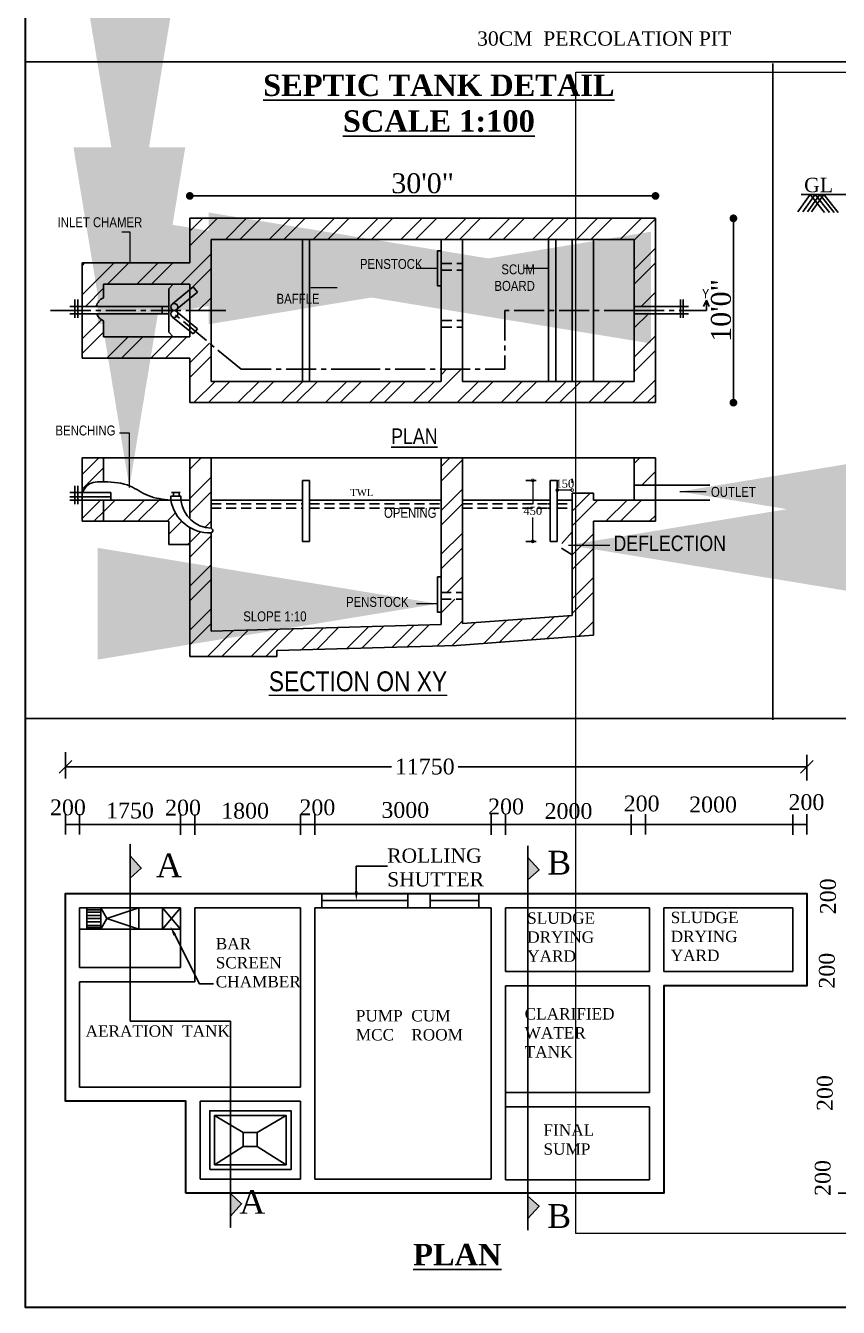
# Model space of a CAD drawing. Header units: metres. Extents: x 17422 to 45078, y -24482 to 1021.
# Drawn here: x 44995.74 to 45016.06, y -24480.44 to -24448.39 of the extents above; entities that cross this region are included whole.
import ezdxf

# ---------------------------------------------------------------- set-up
doc = ezdxf.new("R2010")
doc.units = ezdxf.units.M
doc.header["$MEASUREMENT"] = 0
doc.linetypes.add('CENTER2', pattern=[1.125, 0.75, -0.125, 0.125, -0.125])
doc.linetypes.add('DASHED2', pattern=[0.375, 0.25, -0.125])
doc.layers.add('LOCATION_PLAN', color=7, linetype='Continuous', lineweight=0)
doc.styles.add('an', font='ARIALN.TTF')
doc.styles.add('default_mm', font='ARIALN.TTF', dxfattribs={"height": 30})
doc.styles.add('dutch', font='dutch.ttf', dxfattribs={"height": 18})
doc.styles.add('plan9', font='times.ttf', dxfattribs={"height": 9})
doc.styles.get("Standard").update_dxf_attribs({"font": 'times.ttf', "height": 0.23})
doc.styles.add('style2', font='times.ttf', dxfattribs={"height": 7})
doc.dimstyles.new('ISO-25', dxfattribs={"dimtxt": 9.5, "dimasz": 8.5, "dimexe": 1.25, "dimexo": 0.625, "dimtad": 1, "dimdec": 0, "dimlunit": 4, "dimtxsty": 'Standard', "dimcen": 2.5, "dimadec": 0, "dimazin": 0, "dimtfac": 1, "dimtdec": 0, "dimtix": 1, "dimtmove": 1, "dimatfit": 3, "dimfxl": 0, "dimlwd": 15, "dimarcsym": 0})

# ---------------------------------------------------------------- blocks, each defined once
blk = doc.blocks.new('_Oblique')
at = {"color": 0, "linetype": 'ByBlock', "lineweight": -2}
blk.add_line((-0.5, -0.5), (0.5, 0.5), dxfattribs=at)
blk = doc.blocks.new('_DotSmall')
at = {"color": 0, "linetype": 'ByBlock', "const_width": 0.5}
blk.add_lwpolyline([(-0.0625, 0, 1), (0.0625, 0, 1)], format="xyb", close=True, dxfattribs=at)
blk = doc.blocks.new('_Dot')
at = {"color": 0, "linetype": 'ByBlock', "lineweight": -2}
blk.add_line((-0.5, 0), (-1, 0), dxfattribs=at)
at = {"color": 0, "linetype": 'ByBlock', "const_width": 0.5}
blk.add_lwpolyline([(-0.25, 0, 1), (0.25, 0, 1)], format="xyb", close=True, dxfattribs=at)

msp = doc.modelspace()

# ---------------------------------------------------------------- hatches: boundary and pattern name
at = {"linetype": 'Continuous', "lineweight": 18}
h = msp.add_hatch(dxfattribs=at)
h.set_pattern_fill('ANSI32', color=256, scale=2.068187, style=0)
h.set_pattern_definition([(45, (41320.0148, -21476.7545), (-0.54841095, 0.54841095), []), (45, (41320.3804, -21476.7545), (-0.54841095, 0.54841095), [])])
h.paths.add_polyline_path([(45010.95504, -24453.74317), (45010.95504, -24455.41313), (45011.48686, -24455.41313), (45011.48686, -24453.21135), (44999.84592, -24453.21135), (44999.84592, -24454.3274), (44997.15673, -24454.3274), (44997.15673, -24455.41313), (44997.50885, -24455.41313, -0.23438874), (44997.68855, -24455.20008), (44997.68855, -24454.85922), (44999.84592, -24454.85922), (44999.84592, -24454.99774), (44999.92982, -24454.92862), (45000.03646, -24455.05807), (44999.84592, -24455.21504), (44999.84592, -24455.5159), (45000.37774, -24455.5159), (45000.37774, -24453.74317)])
h.paths.add_polyline_path([(44997.68855, -24456.17258), (44997.68855, -24455.7754, -0.20195652), (44997.5204, -24455.59941), (44997.15673, -24455.59941), (44997.15673, -24456.7044), (44999.84592, -24456.7044), (44999.84592, -24457.82046), (45011.48686, -24457.82046), (45011.48686, -24455.59941), (45010.95504, -24455.59941), (45010.95504, -24457.28864), (45006.66011, -24457.28864), (45006.66011, -24456.98737), (45006.12829, -24456.98737), (45006.12829, -24457.28864), (45000.37774, -24457.28864), (45000.37774, -24456.36543), (44999.98314, -24456.03846), (44999.92982, -24456.10318), (44999.84592, -24456.03406), (44999.84592, -24456.17258)])
at = {"lineweight": -3}
for points in [[(44998.35361, -24469.15101), (44998.35361, -24469.71161), (44998.6326, -24469.45841)], [(45008.2972, -24469.19545), (45008.2972, -24469.75606), (45008.57619, -24469.50285)], [(45000.86031, -24478.15837), (45000.86031, -24477.59777), (45001.1393, -24477.85098)], [(45008.2972, -24478.22129), (45008.2972, -24477.66069), (45008.57619, -24477.91389)]]:
    msp.add_hatch(color=256, dxfattribs=at).paths.add_polyline_path(points)

# ---------------------------------------------------------------- linework, layer by layer
at = {"ltscale": 0.23}
for p, q in [((44995.7421, -24449.30128), (45077.87284, -24449.30128)), ((45014.42191, -24449.3366), (45014.42191, -24465.75533))]:
    msp.add_line(p, q, dxfattribs=at)
for p, q in [((45000.03908, -24452.65109), (45011.29371, -24452.65109)), ((45015.35532, -24452.61465), (45015.04975, -24453.04889)), ((45015.47513, -24452.61465), (45015.16956, -24453.04889)), ((45015.59572, -24452.61465), (45015.29014, -24453.04889)), ((45015.71655, -24453.063), (45015.35532, -24452.61465)), ((45015.69709, -24452.61465), (45015.39151, -24453.04889)), ((45015.83636, -24453.063), (45015.47513, -24452.61465)), ((45015.95694, -24453.063), (45015.59572, -24452.61465)), ((45016.05831, -24453.063), (45015.69709, -24452.61465)), ((45013.43533, -24457.6273), (45013.43533, -24453.40451)), ((44995.7421, -24465.72001), (45058.81637, -24465.72001))]:
    msp.add_line(p, q)
at = {"ltscale": 5000}
msp.add_line((45015.13278, -24452.61465), (45035.06682, -24452.61465), dxfattribs=at)
at = {"lineweight": 25}
for p, q in [((45011.48686, -24453.21135), (44999.84592, -24453.21135)), ((44999.84592, -24453.21135), (44999.84592, -24454.3274)), ((45011.48686, -24457.82046), (45011.48686, -24453.21135)), ((45010.95504, -24453.74317), (45000.37774, -24453.74317)), ((45000.37774, -24453.74317), (45000.37774, -24457.28864)), ((45002.66355, -24457.28864), (45002.66355, -24453.74317)), ((45002.84082, -24457.28864), (45002.84082, -24453.74317)), ((45006.12829, -24457.28864), (45006.12829, -24453.74317)), ((45006.66011, -24457.28864), (45006.66011, -24453.74317)), ((45008.81671, -24457.28864), (45008.81671, -24453.74317)), ((45008.99398, -24457.28864), (45008.99398, -24453.74317)), ((45009.40243, -24457.28864), (45009.40243, -24453.74317)), ((45009.93425, -24457.28864), (45009.93425, -24453.74317)), ((45010.95504, -24457.28864), (45010.95504, -24453.74317)), ((44997.15673, -24456.7044), (44997.15673, -24454.3274)), ((44999.84592, -24454.3274), (44997.15673, -24454.3274)), ((44997.68855, -24455.20008), (44997.68855, -24454.85922)), ((44999.84592, -24454.85922), (44997.68855, -24454.85922)), ((44999.31919, -24454.97065), (44999.42847, -24454.85922)), ((44999.31919, -24454.97065), (44999.31919, -24456.06115)), ((44999.41731, -24455.35085), (44999.92982, -24454.92862)), ((44999.53423, -24455.47182), (45000.03646, -24455.05807)), ((44999.84592, -24454.85922), (44999.84592, -24456.17258)), ((44999.92982, -24454.92862), (45000.03646, -24455.05807)), ((44996.97291, -24455.24044), (44996.97291, -24455.70293)), ((44997.04362, -24455.24044), (44997.04362, -24455.70293)), ((45012.11225, -24455.24044), (45012.11225, -24455.70293)), ((45012.18296, -24455.24044), (45012.18296, -24455.70293)), ((44999.31919, -24455.41313), (44996.84435, -24455.41313)), ((44999.31919, -24455.59941), (44996.84435, -24455.59941)), ((44999.15206, -24455.59941), (44999.15206, -24455.41313)), ((44999.41731, -24455.68096), (44999.92982, -24456.10318)), ((44999.53423, -24455.55999), (45000.03646, -24455.97374)), ((45000.37774, -24455.5159), (44999.84592, -24455.5159)), ((45010.95504, -24455.41313), (45012.31152, -24455.41313)), ((45010.95504, -24455.59941), (45012.31152, -24455.59941)), ((44997.68855, -24456.17258), (44997.68855, -24455.7754)), ((44999.92982, -24456.10318), (45000.03646, -24455.97374)), ((44999.84592, -24456.17258), (44997.68855, -24456.17258)), ((44999.31919, -24456.06115), (44999.42847, -24456.17258)), ((44999.84592, -24456.7044), (44997.15673, -24456.7044)), ((44999.84592, -24456.7044), (44999.84592, -24457.82046)), ((45000.37774, -24457.28864), (45006.12829, -24457.28864)), ((45006.66011, -24457.28864), (45010.95504, -24457.28864)), ((44999.84592, -24457.82046), (45011.48686, -24457.82046)), ((44997.15673, -24459.20215), (44997.15673, -24460.78762)), ((44997.15673, -24459.20215), (45011.48686, -24459.20215)), ((44997.68855, -24459.20215), (44997.68855, -24459.79902)), ((44999.84592, -24459.20215), (44999.84592, -24460.72663)), ((45000.37774, -24459.20215), (45000.37774, -24460.96227)), ((45006.12829, -24463.36908), (45006.12829, -24459.20215)), ((45006.66011, -24463.34562), (45006.66011, -24459.20215)), ((45010.95504, -24460.2558), (45010.95504, -24459.20215)), ((45011.48686, -24460.78762), (45011.48686, -24459.20215)), ((45002.66355, -24461.28867), (45002.66355, -24459.76477)), ((45002.84082, -24459.76477), (45002.66355, -24459.76477)), ((45002.84082, -24461.28867), (45002.84082, -24459.76477)), ((45008.85579, -24461.28867), (45008.85579, -24459.76477)), ((45009.03306, -24459.76477), (45008.85579, -24459.76477)), ((45009.03306, -24461.28867), (45009.03306, -24459.76477)), ((44997.86999, -24460.06952), (44996.84435, -24460.06952)), ((44997.86999, -24460.1723), (44996.84435, -24460.1723)), ((44996.97291, -24459.89683), (44996.97291, -24460.35932)), ((44997.04362, -24459.89683), (44997.04362, -24460.35932)), ((44997.86999, -24460.06952), (44997.86999, -24460.2558)), ((44999.3846, -24460.06408), (44999.60778, -24460.06408)), ((44999.43877, -24460.06408), (44999.43877, -24460.16217)), ((44999.57961, -24460.06408), (44999.57961, -24460.16217)), ((45009.93425, -24460.08143), (45009.40243, -24460.08143)), ((45009.40243, -24460.2558), (45009.40243, -24460.08143)), ((45009.93425, -24460.2558), (45009.93425, -24460.08143)), ((44999.31919, -24460.2558), (44996.84435, -24460.2558)), ((44997.68855, -24460.2558), (44997.68855, -24460.78762)), ((44997.68855, -24460.2558), (44999.84592, -24460.2558)), ((45000.37774, -24460.2558), (45002.66355, -24460.2558)), ((45002.84082, -24460.2558), (45006.12829, -24460.2558)), ((45006.66011, -24460.2558), (45008.85579, -24460.2558)), ((45008.80758, -24460.2558), (45008.85579, -24460.2558)), ((45009.03306, -24460.2558), (45009.40243, -24460.2558)), ((45009.40243, -24463.14046), (45009.40243, -24460.2558)), ((45009.93425, -24460.2558), (45010.95504, -24460.2558)), ((44997.15673, -24460.78762), (44999.31919, -24460.78762)), ((44999.31919, -24460.78762), (44999.31919, -24461.36859)), ((45009.93425, -24460.78762), (45011.48686, -24460.78762)), ((45009.93425, -24463.63398), (45009.93425, -24460.78762)), ((44999.84592, -24460.94109), (44999.84592, -24464.1658)), ((45000.37774, -24461.07685), (45000.37774, -24463.53623)), ((44999.31919, -24461.36859), (44999.84592, -24461.36859)), ((45002.84082, -24461.28867), (45002.66355, -24461.28867)), ((45009.03306, -24461.28867), (45008.85579, -24461.28867)), ((45000.37774, -24463.53623), (45006.12829, -24463.36908)), ((45006.66011, -24463.34562), (45009.40243, -24463.14046)), ((45006.51278, -24463.88995), (45009.93425, -24463.63398)), ((45006.51278, -24463.88995), (45002.02326, -24464.02045)), ((45002.02326, -24464.1658), (45002.02326, -24464.02045)), ((44999.84592, -24464.1658), (45002.02326, -24464.1658)), ((44999.84592, -24464.1658), (45002.02326, -24464.1658))]:
    msp.add_line(p, q, dxfattribs=at)
at = {"linetype": 'DASHED2', "lineweight": 25}
for p, q in [((45006.14405, -24454.33753), (45006.67587, -24454.33753)), ((45006.14405, -24454.50811), (45006.67587, -24454.50811)), ((45006.14405, -24455.76327), (45006.67587, -24455.76327)), ((45006.14405, -24455.93385), (45006.67587, -24455.93385)), ((45000.37774, -24460.347), (45002.66355, -24460.347)), ((45000.37774, -24460.45712), (45002.66355, -24460.45712)), ((45002.84082, -24460.347), (45006.12829, -24460.347)), ((45002.84082, -24460.45712), (45006.12829, -24460.45712)), ((45006.66011, -24460.347), (45008.85579, -24460.347)), ((45006.66011, -24460.45712), (45008.85579, -24460.45712)), ((45009.03306, -24460.347), (45009.40243, -24460.347)), ((45009.03306, -24460.45712), (45009.40243, -24460.45712)), ((45006.12829, -24462.56442), (45006.66011, -24462.56442)), ((45006.12829, -24462.735), (45006.66011, -24462.735))]:
    msp.add_line(p, q, dxfattribs=at)
at = {"linetype": 'CENTER2', "lineweight": 25}
for p, q in [((45012.75971, -24455.25582), (45012.69025, -24455.41962)), ((45012.75971, -24455.25582), (45012.82918, -24455.41962)), ((45012.75971, -24455.5159), (45012.75971, -24455.25582)), ((44996.84435, -24455.5159), (44996.36444, -24455.5159)), ((45000.74815, -24455.5159), (44996.84435, -24455.5159)), ((45001.12831, -24456.98737), (44999.39076, -24455.54761)), ((45010.95504, -24455.5159), (45007.72275, -24455.5159)), ((45007.72275, -24455.5159), (45007.72275, -24456.98737)), ((45010.95504, -24455.5159), (45012.75971, -24455.5159)), ((45001.12831, -24456.98737), (45003.85731, -24456.98737)), ((45003.85731, -24456.98737), (45007.72275, -24456.98737))]:
    msp.add_line(p, q, dxfattribs=at)
at = {"linetype": 'Continuous', "lineweight": 18}
for p, q in [((44997.15673, -24459.61648), (44997.57106, -24459.20215)), ((44999.84592, -24459.48654), (45000.13031, -24459.20215)), ((45006.12829, -24459.4195), (45006.34564, -24459.20215)), ((45010.95504, -24459.34564), (45011.09853, -24459.20215)), ((44997.15673, -24459.98209), (44997.68855, -24459.45027)), ((45006.12829, -24459.78511), (45006.66011, -24459.25329)), ((45011.14637, -24459.88553), (45011.48686, -24459.54504)), ((44999.84592, -24460.21776), (45000.37774, -24459.68594)), ((44999.84592, -24460.58336), (45000.37774, -24460.05154)), ((45006.12829, -24460.51632), (45006.66011, -24459.9845)), ((45009.40243, -24460.53265), (45009.85365, -24460.08143)), ((44997.15673, -24460.7133), (44997.61423, -24460.2558)), ((44997.68855, -24460.54709), (44997.97984, -24460.2558)), ((44998.17923, -24460.78762), (44998.71105, -24460.2558)), ((44998.54484, -24460.78762), (44999.07666, -24460.2558)), ((45006.12829, -24460.88193), (45006.66011, -24460.35011)), ((45009.40243, -24460.89825), (45010.04488, -24460.2558)), ((45010.24427, -24460.78762), (45010.77609, -24460.2558)), ((45010.60988, -24460.78762), (45011.1417, -24460.2558)), ((44997.44802, -24460.78762), (44997.68855, -24460.54709)), ((44999.27606, -24460.78762), (44999.48636, -24460.57732)), ((44999.31919, -24461.11009), (44999.64439, -24460.7849)), ((45000.22045, -24460.94005), (45000.37774, -24460.78276)), ((45011.3411, -24460.78762), (45011.48686, -24460.64186)), ((44999.84592, -24461.31458), (45000.11165, -24461.04885)), ((44999.84592, -24461.68019), (45000.37774, -24461.14837)), ((45006.12829, -24461.61314), (45006.66011, -24461.08132)), ((45009.40243, -24461.62947), (45009.93425, -24461.09765)), ((44999.79191, -24461.36859), (44999.84592, -24461.31458)), ((45006.12829, -24461.97875), (45006.66011, -24461.44693)), ((45009.40243, -24461.99508), (45009.93425, -24461.46326)), ((44999.84592, -24462.4114), (45000.37774, -24461.87958)), ((44999.84592, -24462.77701), (45000.37774, -24462.24519)), ((45006.27384, -24462.56442), (45006.66011, -24462.17814)), ((45009.40243, -24462.72629), (45009.93425, -24462.19447)), ((45006.12829, -24463.07557), (45006.46886, -24462.735)), ((45006.63944, -24462.56442), (45006.66011, -24462.54375)), ((45009.40243, -24463.0919), (45009.93425, -24462.56008)), ((44999.84592, -24463.50822), (45000.37774, -24462.9764)), ((44999.84592, -24463.87383), (45000.37774, -24463.34201)), ((45004.90147, -24463.93678), (45005.44944, -24463.38881)), ((45005.27802, -24463.92584), (45005.826, -24463.37786)), ((45006.03113, -24463.90395), (45006.66011, -24463.27497)), ((45006.40768, -24463.893), (45006.97892, -24463.32177)), ((45007.19283, -24463.83907), (45007.76926, -24463.26264)), ((45007.588, -24463.80951), (45008.16443, -24463.23308)), ((45008.37834, -24463.75038), (45008.95477, -24463.17395)), ((45008.77351, -24463.72082), (45009.34994, -24463.14439)), ((45009.56385, -24463.66169), (45009.93425, -24463.29129)), ((45000.28516, -24464.1658), (45000.93081, -24463.52016)), ((45000.65077, -24464.1658), (45001.30736, -24463.50921)), ((45001.38199, -24464.1658), (45002.06047, -24463.48732)), ((45001.74759, -24464.1658), (45002.43702, -24463.47637)), ((45002.64215, -24464.00246), (45003.19013, -24463.45448)), ((45003.01871, -24463.99151), (45003.56668, -24463.44354)), ((45003.77181, -24463.96962), (45004.31978, -24463.42165)), ((45004.14837, -24463.95867), (45004.69634, -24463.4107))]:
    msp.add_line(p, q, dxfattribs=at)
at = {"linetype": 'Continuous', "lineweight": 25}
for p, q in [((45008.50124, -24459.76477), (45008.2426, -24459.76477)), ((45009.03306, -24459.76477), (45009.03306, -24459.82938)), ((45009.40243, -24459.72688), (45009.40243, -24459.82938)), ((45010.95504, -24459.88553), (45012.84361, -24459.88553)), ((45008.80758, -24460.347), (45008.85579, -24460.347)), ((45008.80758, -24460.45712), (45008.85579, -24460.45712)), ((45010.95504, -24460.2558), (45012.84361, -24460.2558)), ((45009.40243, -24461.04721), (45009.1429, -24461.34517)), ((45008.50124, -24461.28867), (45008.2426, -24461.28867)), ((45009.40243, -24461.62947), (45009.13682, -24461.4607))]:
    msp.add_line(p, q, dxfattribs=at)
at = {"linetype": 'Continuous', "lineweight": 9}
for p, q in [((45008.41987, -24459.76477), (45008.41987, -24460.3574)), ((45009.40243, -24460.00665), (45009.03306, -24460.00665)), ((45008.41987, -24461.28867), (45008.41987, -24460.69604))]:
    msp.add_line(p, q, dxfattribs=at)
at = {"lineweight": -3}
for p, q in [((44996.73497, -24467.21728), (44996.73497, -24466.55786)), ((44996.73497, -24466.92273), (45004.88601, -24466.92273)), ((45015.2738, -24466.92273), (45006.55367, -24466.92273)), ((45015.2738, -24467.2692), (45015.2738, -24466.62529)), ((44996.73497, -24468.61754), (44996.73497, -24468.11157)), ((44997.09111, -24468.61754), (44997.09111, -24468.11157)), ((44999.61279, -24468.62781), (44999.61279, -24468.12184)), ((44999.96893, -24468.62781), (44999.96893, -24468.12184)), ((45002.61471, -24468.62781), (45002.61471, -24468.12184)), ((45002.97085, -24468.62781), (45002.97085, -24468.12184)), ((45007.38132, -24468.62781), (45007.38132, -24468.12184)), ((45007.73746, -24468.62781), (45007.73746, -24468.12184)), ((45010.87868, -24468.62781), (45010.87868, -24468.12184)), ((45011.23481, -24468.61506), (45011.23481, -24468.10909)), ((45014.91772, -24468.62662), (45014.91772, -24468.12065)), ((45015.27386, -24468.61447), (45015.27386, -24468.1085)), ((44996.73497, -24468.3689), (45015.27386, -24468.3689)), ((44998.35392, -24468.85935), (44998.35195, -24473.28205)), ((45008.2972, -24468.98649), (45008.2972, -24478.43323)), ((44996.73497, -24470.09353), (45014.79825, -24470.09343)), ((44996.73497, -24470.09353), (44996.73501, -24475.28949)), ((45003.14358, -24470.09353), (45003.14358, -24470.44967)), ((45005.29249, -24470.09353), (45005.29249, -24470.44967)), ((45005.85155, -24470.09353), (45005.85155, -24470.44967)), ((45007.0679, -24470.09353), (45007.0679, -24470.44967)), ((45007.38132, -24470.09353), (45015.27411, -24470.09218)), ((44997.09111, -24470.44967), (44999.61279, -24470.44967)), ((44997.09111, -24470.44967), (44997.09111, -24471.94682)), ((44997.26958, -24470.44967), (44997.26958, -24470.98408)), ((44997.62117, -24470.44967), (44997.62117, -24470.98408)), ((44997.62117, -24470.44967), (44997.76958, -24470.71687)), ((44997.76958, -24470.71687), (44998.57549, -24470.44967)), ((44998.57549, -24470.44967), (44998.57549, -24470.98408)), ((44999.16447, -24470.44967), (44999.16447, -24470.98408)), ((44999.61279, -24470.44967), (44999.16447, -24470.98408)), ((44999.16447, -24470.44967), (44999.61279, -24470.98408)), ((44999.61279, -24471.94682), (44999.61279, -24470.44967)), ((44999.96893, -24472.30296), (44999.96893, -24470.44967)), ((44999.96893, -24470.44967), (45002.61471, -24470.44967)), ((45002.61475, -24474.93335), (45002.61471, -24470.44967)), ((45002.97089, -24477.23249), (45002.97085, -24470.44967)), ((45002.97085, -24470.44967), (45007.38132, -24470.44967)), ((45003.14358, -24470.2716), (45005.29249, -24470.2716)), ((45005.85155, -24470.2716), (45007.0679, -24470.2716)), ((45007.38132, -24470.44967), (45007.38136, -24477.23249)), ((45007.38136, -24477.23249), (45007.38132, -24470.44967)), ((45007.73746, -24470.44961), (45011.33813, -24470.44899)), ((45007.73746, -24470.44967), (45011.33813, -24470.44959)), ((45007.73746, -24472.04659), (45007.73746, -24470.44961)), ((45011.33813, -24470.44899), (45011.33839, -24472.04598)), ((45011.69427, -24470.44893), (45014.91803, -24470.44838)), ((45011.69427, -24470.44893), (45011.69453, -24472.04591)), ((45014.91803, -24470.44838), (45014.9183, -24472.04536)), ((44997.26958, -24470.5057), (44997.62117, -24470.5057)), ((44997.26958, -24470.56424), (44997.62117, -24470.56424)), ((44997.26958, -24470.6423), (44997.62117, -24470.6423)), ((44997.26958, -24470.71687), (44997.62117, -24470.71687)), ((44997.62117, -24470.98408), (44997.76958, -24470.71687)), ((44997.76958, -24470.71687), (44998.57549, -24470.98408)), ((44997.09111, -24470.98408), (44999.61279, -24470.98408)), ((44997.26958, -24470.80232), (44997.62117, -24470.80232)), ((44997.26958, -24470.89208), (44997.62117, -24470.89208)), ((44997.26958, -24470.94672), (44997.62117, -24470.94672)), ((44997.09111, -24471.94682), (44999.61279, -24471.94682)), ((45011.33839, -24472.04598), (45007.73746, -24472.04659)), ((45014.9183, -24472.04536), (45011.69453, -24472.04591)), ((44997.09111, -24472.30296), (44999.96893, -24472.30296)), ((44997.09111, -24472.30296), (44997.09115, -24474.93335)), ((45011.33845, -24472.40211), (45007.73744, -24472.40273)), ((45007.73744, -24472.40273), (45007.73744, -24476.87635)), ((45007.7375, -24475.072), (45007.73746, -24472.40273)), ((45011.33845, -24472.40211), (45011.33897, -24475.07138)), ((45015.27449, -24472.40144), (45011.69459, -24472.40205)), ((45011.69459, -24472.40205), (45011.69549, -24477.58854)), ((44998.35195, -24473.28205), (45000.86031, -24473.28205)), ((45000.86031, -24473.28205), (45000.86031, -24478.444)), ((44997.09115, -24474.93335), (45002.61475, -24474.93335)), ((45007.7375, -24475.072), (45011.33897, -24475.07138)), ((44996.73501, -24475.28949), (44999.75028, -24475.28941)), ((44999.75028, -24475.28941), (44999.75028, -24477.58854)), ((45000.10642, -24475.28941), (45000.10642, -24477.23241)), ((45000.10642, -24475.28941), (45002.61475, -24475.28949)), ((45002.61475, -24475.28949), (45002.61475, -24477.23249)), ((45007.73744, -24477.25485), (45007.7375, -24475.42814)), ((45007.7375, -24475.42814), (45011.33903, -24475.42752)), ((45011.33903, -24475.42752), (45011.3393, -24477.25424)), ((45001.17765, -24476.06659), (45000.46255, -24475.64555)), ((45001.53378, -24476.06659), (45002.25861, -24475.64563)), ((45001.17765, -24476.42272), (45000.46255, -24476.87627)), ((45001.53378, -24476.42272), (45002.25861, -24476.87635)), ((45000.10642, -24477.23241), (45002.61475, -24477.23249)), ((45002.97089, -24477.23249), (45007.38136, -24477.23249)), ((45011.3393, -24477.25424), (45007.73744, -24477.25485)), ((44999.75028, -24477.58854), (45011.69549, -24477.58854)), ((45016.05679, -24477.58854), (45016.31493, -24477.58854))]:
    msp.add_line(p, q, dxfattribs=at)
at = {"lineweight": 30}
for points in [[(44995.7421, -24380.85116), (45077.87284, -24380.85116), (45077.87284, -24480.4419), (44995.7421, -24480.4419)], [(45077.87284, -24480.4419), (44995.7421, -24480.4419), (44995.7421, -24380.85116), (45077.87284, -24380.85116)], [(44999.75028, -24477.58854), (44999.75028, -24475.28941), (44996.73497, -24475.28941), (44996.73497, -24470.09353), (45015.27411, -24470.09224), (45015.27451, -24472.40176), (45011.6946, -24472.40176), (45011.69549, -24477.58854)], [(44999.75028, -24477.58854), (44999.75028, -24475.28941), (44996.73497, -24475.28941), (44996.73497, -24470.09353), (45015.27411, -24470.09224), (45015.27451, -24472.40176), (45011.6946, -24472.40176), (45011.69549, -24477.58854)]]:
    msp.add_lwpolyline(points, close=True, dxfattribs=at)
at = {"ltscale": 0.23}
msp.add_lwpolyline([(44995.7421, -24449.30128), (45016.30038, -24449.30128), (45016.30038, -24441.04091), (44995.7421, -24441.04091)], close=True, dxfattribs=at)
at = {"lineweight": 25}
for points in [[(45006.12829, -24454.02193), (45006.03994, -24454.02193), (45006.03994, -24454.90368), (45006.12829, -24454.90368)], [(44999.37061, -24460.2558), (44999.62428, -24460.2558), (44999.62428, -24460.16217), (44999.37061, -24460.16217)], [(45006.12829, -24462.17905), (45006.03994, -24462.17905), (45006.03994, -24463.0608), (45006.12829, -24463.0608)]]:
    msp.add_lwpolyline(points, close=True, dxfattribs=at)
at = {"lineweight": -3}
for points in [[(44998.35361, -24469.71161), (44998.35361, -24468.86538), (44998.35361, -24469.15101), (44998.6326, -24469.45841), (44998.35361, -24469.71161)], [(45008.2972, -24469.75606), (45008.2972, -24468.90982), (45008.2972, -24469.19545), (45008.57619, -24469.50285), (45008.2972, -24469.75606)], [(45004.00837, -24470.03936), (45004.00837, -24469.40968), (45004.78784, -24469.40968)], [(44999.46915, -24471.12946), (45000.08541, -24472.35169), (45000.43781, -24472.35169)], [(45000.86031, -24477.59777), (45000.86031, -24478.444), (45000.86031, -24478.15837), (45001.1393, -24477.85098), (45000.86031, -24477.59777)], [(45008.2972, -24477.66069), (45008.2972, -24478.50692), (45008.2972, -24478.22129), (45008.57619, -24477.91389), (45008.2972, -24477.66069)]]:
    msp.add_lwpolyline(points, dxfattribs=at)
for points in [[(45000.34384, -24476.99498), (45000.34384, -24475.52684), (45002.37732, -24475.52692), (45002.37732, -24476.99506)], [(45000.46255, -24476.87627), (45000.46255, -24475.64555), (45002.25861, -24475.64563), (45002.25861, -24476.87635)], [(45001.17765, -24476.06659), (45001.53378, -24476.06659), (45001.53378, -24476.42272), (45001.17765, -24476.42272)]]:
    msp.add_lwpolyline(points, close=True, dxfattribs=at)
at = {"lineweight": 25}
for centre in [(44999.45821, -24455.42831), (44999.45821, -24455.6035)]:
    msp.add_circle(centre, 0.08759, dxfattribs=at)
for centre, radius, start, end in [((44997.81345, -24455.48774), 0.31361, 113.470381, 166.235808), ((44997.81345, -24455.48774), 0.31361, 200.858896, 246.529619), ((45000.34753, -24460.08569), 0.99162, 189.877749, 271.745658), ((45000.40889, -24460.17403), 0.78886, 185.950105, 267.737242), ((45000.36176, -24461.01956), 0.05948, 256.160617, 74.414959)]:
    msp.add_arc(centre, radius, start, end, dxfattribs=at)
msp.add_spline([(44999.37061, -24460.2558), (44998.80376, -24460.1451), (44998.35385, -24459.90708), (44997.7101, -24459.79958), (44997.29302, -24459.87959), (44997.15673, -24460.06952)], degree=3, dxfattribs=at)
at = {"lineweight": -3}
for points in [[(45004.04708, -24470.03936), (45004.00837, -24470.2716), (45003.96966, -24470.03936)], [(44999.43459, -24471.14689), (44999.36459, -24470.92209), (44999.50371, -24471.11203)]]:
    msp.add_solid(points, dxfattribs=at)
at = {"layer": 'LOCATION_PLAN', "lineweight": 0}
msp.add_lwpolyline([(45009.49775, -24449.55966), (45045.21315, -24449.55966), (45045.21315, -24478.59203), (45009.49775, -24478.59203)], close=True, dxfattribs=at)

# ---------------------------------------------------------------- block references
for p, xscale, yscale, zscale, rotation in [((44999.84592, -24452.65109), 0.1931533661235729, 0.1931533661235729, 0.1931533661235729, 180), ((45013.43533, -24453.21135), 0.1931533661235777, 0.1931533661235777, 0.1931533661235777, 90), ((45013.43533, -24457.82046), 0.1931533661235777, 0.1931533661235777, 0.1931533661235777, 270)]:
    msp.add_blockref('_Dot', p, dxfattribs=dict(xscale=xscale, yscale=yscale, zscale=zscale, rotation=rotation))
at = {"xscale": 0.1931533661235729, "yscale": 0.1931533661235729, "zscale": 0.1931533661235729}
msp.add_blockref('_Dot', (45011.48686, -24452.65109), dxfattribs=at)
at = {"linetype": 'Continuous', "lineweight": 9, "xscale": 0.1477276583264386, "yscale": 0.1477276583264386, "zscale": 0.1477276583264386}
for p, rotation in [((45008.41987, -24459.76477), 90), ((45009.03306, -24460.00665), 180), ((45008.41987, -24461.28867), 270)]:
    msp.add_blockref('_DotSmall', p, dxfattribs=dict(at, rotation=rotation))
msp.add_blockref('_DotSmall', (45009.40243, -24460.00665), dxfattribs=at)
at = {"lineweight": -3, "xscale": 0.316567128047439, "yscale": 0.316567128047439, "zscale": 0.316567128047439, "rotation": 180}
msp.add_blockref('_Oblique', (44996.73497, -24466.92273), dxfattribs=at)
at = {"lineweight": -3, "xscale": 0.316567128047439, "yscale": 0.316567128047439, "zscale": 0.316567128047439}
msp.add_blockref('_Oblique', (45015.2738, -24466.92273), dxfattribs=at)

# ---------------------------------------------------------------- texts
at = {"style": 'plan9'}
msp.add_text('GL', height=0.359624, dxfattribs=at).set_placement((45015.2036, -24452.55785))
at = {"attachment_point": 1}
for s, insert, char_height, width, style in [('{\\fTimes New Roman|b0|i0|c0|p18;30CM  PERCOLATION PIT}', (45007.02803, -24448.53657), 0.3580223, 8.1549535, 'style2'), ('Y', (45012.65255, -24454.97877), 0.23282, 15.0363687, 'default_mm')]:
    msp.add_mtext(s, dxfattribs=dict(at, insert=insert, char_height=char_height, width=width, style=style))
at = {"ltscale": 0.23, "char_height": 0.5368407, "width": 24.2251966, "attachment_point": 1}
for s, insert in [('{\\fTimes New Roman|b1|i0|c0|p18;\\W9.87321;\\L    \\W1;SEPTIC TANK DETAIL\\P\\W9.86634;     \\W1;SCALE 1:100}', (44993.67298, -24449.61611)), ('{\\fTimes New Roman|b1|i0|c0|p18;\\LPLAN}', (45005.42935, -24478.85346))]:
    msp.add_mtext(s, dxfattribs=dict(at, insert=insert))
for s, insert, char_height, attachment_point, style in [('\\A1;30\'0"', (45005.66639, -24452.33723), 0.49668, 5, 'dutch'), ('{\\C7;INLET CHAMER}', (44998.65712, -24453.18521), 0.24834, 3, 'an'), ('{\\C7;PENSTOCK}', (45005.66315, -24454.22851), 0.24834, 3, 'an'), ('{\\C7;SCUM\\PBOARD}', (45008.47125, -24454.36292), 0.24834, 3, 'an'), ('{\\C7;BAFFLE}', (45003.0888, -24455.0984), 0.24834, 3, 'an'), ('{\\C7;BENCHING}', (44997.9888, -24458.39245), 0.24834, 3, 'an'), ('{\\LPLAN}', (45006.03995, -24458.46459), 0.388031, 3, 'an'), ('{\\C7;OUTLET}', (45013.99542, -24459.92779), 0.24834, 3, 'an'), ('{\\C7;OPENING}', (45006.01217, -24460.45114), 0.24834, 3, 'an'), ('{\\C7;DEFLECTION}', (45013.25062, -24461.14336), 0.3880313, 3, 'an'), ('{\\C7;PENSTOCK}', (45005.31525, -24462.67868), 0.24834, 3, 'an'), ('{\\C7;SLOPE 1:10}', (45002.76366, -24463.0403), 0.24834, 3, 'an')]:
    msp.add_mtext(s, dxfattribs=dict(insert=insert, char_height=char_height, attachment_point=attachment_point, style=style))
at = {"insert": (45013.12681, -24455.5159), "char_height": 0.49668, "attachment_point": 5, "rotation": 90, "style": 'dutch'}
msp.add_mtext('\\A1;10\'0"', dxfattribs=at)
at = {"linetype": 'Continuous', "lineweight": 25, "char_height": 0.206819, "attachment_point": 5}
for s, insert in [('150', (45009.2218, -24459.84708)), ('450', (45008.41987, -24460.52672))]:
    msp.add_mtext(s, dxfattribs=dict(at, insert=insert))
at = {"linetype": 'Continuous', "lineweight": 25, "insert": (45003.85663, -24459.9767), "char_height": 0.177273, "width": 117.9457624, "attachment_point": 1}
msp.add_mtext('{\\C7;TWL}', dxfattribs=at)
at = {"lineweight": 18, "insert": (45004.05072, -24464.7919), "char_height": 0.4966801, "attachment_point": 5}
msp.add_mtext('{\\fArial Narrow|b0|i0|c0|p34;\\LSECTION ON XY}', dxfattribs=at)
at = {"lineweight": -3, "char_height": 0.395709, "attachment_point": 5}
for s, insert in [('11750', (45005.71984, -24466.92273)), ('200', (44996.79909, -24467.94308)), ('1750', (44998.3505, -24468.02138)), ('200', (44999.6769, -24467.949)), ('1800', (45001.22832, -24468.0273)), ('200', (45003.03496, -24467.94308)), ('3000', (45005.2323, -24468.00765)), ('200', (45007.75177, -24467.92111)), ('2000', (45009.31249, -24468.03465)), ('200', (45011.14061, -24467.84605)), ('2000', (45012.92689, -24467.87096)), ('200', (45015.26097, -24467.81283))]:
    msp.add_mtext(s, dxfattribs=dict(at, insert=insert))
at = {"lineweight": -3, "attachment_point": 1, "style": 'plan9'}
for s, insert, char_height, width in [('A', (44999.00252, -24469.09295), 0.59356, 1.1024032), ('ROLLING SHUTTER', (45004.7807, -24468.96755), 0.356138, 0.9497014), ('B', (45008.77952, -24469.02534), 0.59356, 1.1024032), ('SLUDGE DRYING  YARD', (45008.2799, -24470.56549), 0.2849104, 0.6772712), ('SLUDGE DRYING  YARD', (45011.8672, -24470.54963), 0.2849104, 0.6772712), ('BAR  SCREEN  CHAMBER', (45000.49417, -24471.20653), 0.2849104, 0.6772712), ('PUMP  CUM  MCC    ROOM', (45003.99567, -24473.00795), 0.2849104, 3.4011177), ('CLARIFIED WATER TANK', (45008.21641, -24472.96005), 0.2849104, 0.6772712), ('AERATION  TANK', (44997.23953, -24473.39067), 0.2849104, 4.8629682), ('FINAL  SUMP', (45008.68803, -24475.86608), 0.2849104, 0.6772712), ('A', (45001.08488, -24477.50855), 0.59356, 1.1024032), ('B', (45008.77952, -24477.86058), 0.59356, 1.1024032)]:
    msp.add_mtext(s, dxfattribs=dict(at, insert=insert, char_height=char_height, width=width))
at = {"lineweight": -3, "char_height": 0.395709, "attachment_point": 5, "rotation": 90}
for insert in [(45015.80149, -24470.16371), (45015.77515, -24472.02361), (45015.72235, -24475.08316), (45015.66968, -24477.20723)]:
    msp.add_mtext('200', dxfattribs=dict(at, insert=insert))

# ---------------------------------------------------------------- leaders
at = {"linetype": 'Continuous', "lineweight": 25}
for points in [[(44998.35493, -24454.30081), (44998.35493, -24453.56077), (44998.14922, -24453.56077)], [(44998.3346, -24459.93846), (44998.3346, -24458.58171), (44998.08774, -24458.58171)], [(45006.03994, -24454.46281), (45005.51106, -24454.46281)], [(45008.81671, -24454.46281), (45008.21447, -24454.46281)], [(45002.87529, -24454.94374), (45003.52831, -24454.94374)], [(45012.0981, -24460.04333), (45012.75112, -24460.04333)], [(45009.31329, -24461.38165), (45010.34778, -24461.38165)], [(45006.03994, -24462.84846), (45005.51106, -24462.84846)]]:
    msp.add_leader(points, dimstyle='ISO-25', override={"dimgap": 0.625, "dimtad": 0}, dxfattribs=at)

doc.saveas('drawing.dxf')
